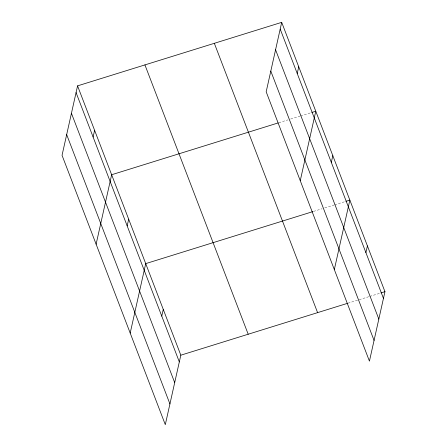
<?xml version="1.0" encoding="UTF-8"?>
<svg xmlns="http://www.w3.org/2000/svg" width="447" height="447" viewBox="0 0 447 447"><rect width="100%" height="100%" fill="white"/><g stroke="black" fill="none" stroke-linecap="round" stroke-linejoin="round"><path stroke-width="0.34" stroke-dasharray="2.23 1.68" d="M278.794 122.735L288.036 119.857M290.679 119.036L299.926 116.159M300.585 115.957L311.151 112.666M313.526 211.409L322.114 208.738M324.757 207.916L333.998 205.039M334.663 204.832L345.229 201.547M347.973 303.183L369.11 296.612M369.77 296.406L380.336 293.115"/><path stroke-width="0.67" d="M77.566 85.863L62.044 155.321L165.301 424.65L180.823 355.192L77.566 85.863L281.699 22.35L384.956 291.679L369.434 361.137L266.177 91.808L281.699 22.35M93.105 137.022L94.602 130.306M96.116 244.202L111.644 174.743L278.129 122.942M127.177 225.903L128.68 219.181M130.189 333.076L145.716 263.624L312.866 211.615M161.769 316.13L163.272 309.408M297.238 73.509L298.741 66.787M300.25 180.683L315.778 111.23L311.816 112.46M331.311 162.39L332.814 155.668M334.328 269.563L349.85 200.105L345.889 201.34M365.903 252.611L367.406 245.895M180.823 355.192L347.313 303.39M380.995 292.914L384.956 291.679M280.196 29.072L383.459 298.4M275.57 49.773L378.827 319.102M270.804 71.101L374.061 340.43M214.337 43.309L317.593 312.637M144.929 64.904L248.191 334.233M76.063 92.585L179.32 361.914M71.436 113.287L174.693 382.615M66.67 134.62L169.927 403.948"/></g></svg>
